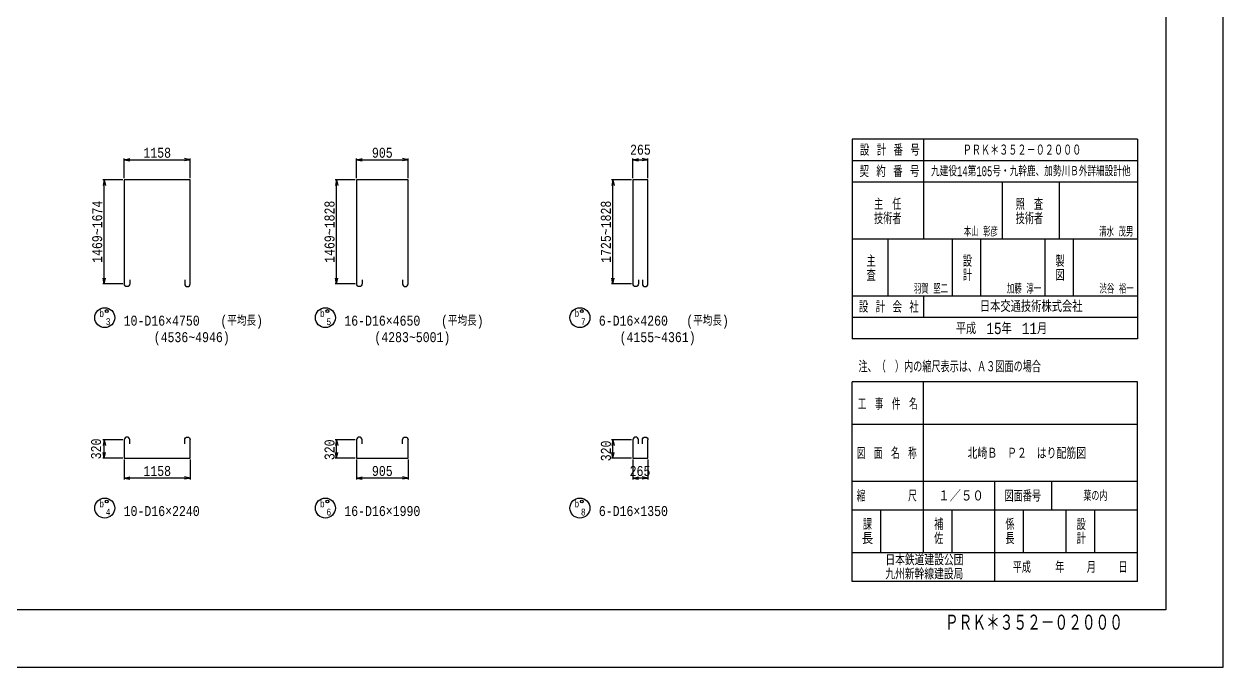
# Model space of a CAD drawing. Extents: x 0 to 42050, y -16055 to 29700.
# Drawn here: x 21025 to 42050, y 0 to 11271 of the extents above; entities that cross this region are included whole.
import ezdxf
from ezdxf.enums import TextEntityAlignment as Align

# ---------------------------------------------------------------- set-up
doc = ezdxf.new("R2010")
doc.units = 0
doc.header["$LTSCALE"] = 300
doc.header["$MEASUREMENT"] = 0
doc.layers.get('0').update_dxf_attribs({"linetype": 'CONTINUOUS'})
doc.layers.get('DEFPOINTS').update_dxf_attribs({"linetype": 'CONTINUOUS'})
for name, color, linetype in [('1002', 1, 'CONTINUOUS'), ('1006', 5, 'CONTINUOUS'), ('6', 7, 'CONTINUOUS'), ('LAYER0015', 7, 'CONTINUOUS'), ('スターラップ', 6, 'CONTINUOUS'), ('引き出し線', 2, 'CONTINUOUS')]:
    doc.layers.add(name, color=color, linetype=linetype)
doc.styles.get("Standard").update_dxf_attribs({"font": 'monotxt.shx', "width": 0.8, "bigfont": 'extfont.shx'})
doc.dimstyles.new('DIMST1_1', dxfattribs={"dimscale": 50, "dimtxt": 4, "dimasz": 2, "dimexe": 0.5, "dimexo": 0.5, "dimgap": 0.09, "dimtad": 0, "dimdec": 0, "dimzin": 0, "dimtxsty": 'STANDARD', "dimblk": 'ARROW_1', "dimblk1": 'ARROW_1', "dimblk2": 'ARROW_1', "dimcen": 1, "dimdle": 3, "dimclrd": 1, "dimclre": 1, "dimclrt": 3, "dimazin": 3, "dimtfac": 1, "dimtdec": 4, "dimtix": 1, "dimtmove": 0, "dimatfit": 3, "dimtvp": 0.7, "dimtolj": 1, "dimtzin": 0})

# ---------------------------------------------------------------- blocks, each defined once
blk = doc.blocks.new('GROUP_1')
at = {"layer": 'LAYER0015', "color": 1, "linetype": 'CONTINUOUS'}
for p, q in [((40050, 27700), (40050, -27700)), ((40050, -27700), (-39050, -27700))]:
    blk.add_line(p, q, dxfattribs=at)
blk = doc.blocks.new('ARROW_1')
at = {"color": 0}
for p, q in [((0, 0), (-1, 0.2)), ((0, 0), (-1, -0.2)), ((-1, 0), (0, 0))]:
    blk.add_line(p, q, dxfattribs=at)
blk = doc.blocks.new('*D77')
at = {"color": 2, "linetype": 'BYBLOCK'}
for p, q in [((26857, 8566), (26857, 8916)), ((26957, 8891), (27660, 8891)), ((27760, 8566), (27760, 8916))]:
    blk.add_line(p, q, dxfattribs=at)
at = {"layer": 'DEFPOINTS', "color": 0, "linetype": 'BYBLOCK'}
for p in [(27760, 8891), (26857, 8541), (27760, 8541)]:
    blk.add_point(p, dxfattribs=at)
at = {"color": 2, "linetype": 'BYBLOCK', "xscale": 100, "yscale": 100, "zscale": 100, "rotation": 180}
blk.add_blockref('ARROW_1', (26857, 8891), dxfattribs=at)
at = {"color": 2, "linetype": 'BYBLOCK', "xscale": 100, "yscale": 100, "zscale": 100}
blk.add_blockref('ARROW_1', (27760, 8891), dxfattribs=at)
at = {"color": 6, "linetype": 'BYBLOCK', "insert": (27308, 9013), "char_height": 175, "attachment_point": 5}
blk.add_mtext('\\A1;905', dxfattribs=at)
blk = doc.blocks.new('*D78')
at = {"color": 2, "linetype": 'BYBLOCK'}
for p, q in [((22783, 8566), (22783, 8916)), ((22883, 8891), (23839, 8891)), ((23939, 8566), (23939, 8916))]:
    blk.add_line(p, q, dxfattribs=at)
at = {"layer": 'DEFPOINTS', "color": 0, "linetype": 'BYBLOCK'}
for p in [(23939, 8891), (22783, 8541), (23939, 8541)]:
    blk.add_point(p, dxfattribs=at)
at = {"color": 2, "linetype": 'BYBLOCK', "xscale": 100, "yscale": 100, "zscale": 100, "rotation": 180}
blk.add_blockref('ARROW_1', (22783, 8891), dxfattribs=at)
at = {"color": 2, "linetype": 'BYBLOCK', "xscale": 100, "yscale": 100, "zscale": 100}
blk.add_blockref('ARROW_1', (23939, 8891), dxfattribs=at)
at = {"color": 6, "linetype": 'BYBLOCK', "insert": (23361, 9013), "char_height": 175, "attachment_point": 5}
blk.add_mtext('\\A1;1158', dxfattribs=at)
blk = doc.blocks.new('*D79')
at = {"color": 2, "linetype": 'BYBLOCK'}
for p, q in [((31702, 8566), (31702, 8916)), ((31802, 8891), (31866, 8891)), ((31966, 8566), (31966, 8916))]:
    blk.add_line(p, q, dxfattribs=at)
at = {"layer": 'DEFPOINTS', "color": 0, "linetype": 'BYBLOCK'}
for p in [(31966, 8891), (31702, 8541), (31966, 8541)]:
    blk.add_point(p, dxfattribs=at)
at = {"color": 2, "linetype": 'BYBLOCK', "xscale": 100, "yscale": 100, "zscale": 100, "rotation": 180}
blk.add_blockref('ARROW_1', (31702, 8891), dxfattribs=at)
at = {"color": 2, "linetype": 'BYBLOCK', "xscale": 100, "yscale": 100, "zscale": 100}
blk.add_blockref('ARROW_1', (31966, 8891), dxfattribs=at)
at = {"color": 6, "linetype": 'BYBLOCK', "insert": (31834, 9067), "char_height": 175, "attachment_point": 5}
blk.add_mtext('\\A1;265', dxfattribs=at)
blk = doc.blocks.new('*D81')
at = {"color": 2, "linetype": 'BYBLOCK'}
for p, q in [((26832, 8541), (26482, 8541)), ((26507, 6817), (26507, 8441)), ((26832, 6717), (26482, 6717))]:
    blk.add_line(p, q, dxfattribs=at)
at = {"layer": 'DEFPOINTS', "color": 0, "linetype": 'BYBLOCK'}
for p in [(26507, 8541), (26857, 8541), (26857, 6717)]:
    blk.add_point(p, dxfattribs=at)
at = {"color": 2, "linetype": 'BYBLOCK', "xscale": 100, "yscale": 100, "zscale": 100}
for p, rotation in [((26507, 8541), 90), ((26507, 6717), 270)]:
    blk.add_blockref('ARROW_1', p, dxfattribs=dict(at, rotation=rotation))
at = {"color": 6, "linetype": 'BYBLOCK', "insert": (26384, 7629), "char_height": 175, "attachment_point": 5, "rotation": 90}
blk.add_mtext('\\A1;1469~1828', dxfattribs=at)
blk = doc.blocks.new('*D82')
at = {"color": 2, "linetype": 'BYBLOCK'}
for p, q in [((22758, 8541), (22408, 8541)), ((22433, 6817), (22433, 8441)), ((22758, 6717), (22408, 6717))]:
    blk.add_line(p, q, dxfattribs=at)
at = {"layer": 'DEFPOINTS', "color": 0, "linetype": 'BYBLOCK'}
for p in [(22433, 8541), (22783, 8541), (22783, 6717)]:
    blk.add_point(p, dxfattribs=at)
at = {"color": 2, "linetype": 'BYBLOCK', "xscale": 100, "yscale": 100, "zscale": 100}
for p, rotation in [((22433, 8541), 90), ((22433, 6717), 270)]:
    blk.add_blockref('ARROW_1', p, dxfattribs=dict(at, rotation=rotation))
at = {"color": 6, "linetype": 'BYBLOCK', "insert": (22310, 7629), "char_height": 175, "attachment_point": 5, "rotation": 90}
blk.add_mtext('\\A1;1469~1674', dxfattribs=at)
blk = doc.blocks.new('*D83')
at = {"color": 2, "linetype": 'BYBLOCK'}
for p, q in [((31677, 8541), (31327, 8541)), ((31352, 6817), (31352, 8441)), ((31677, 6717), (31327, 6717))]:
    blk.add_line(p, q, dxfattribs=at)
at = {"layer": 'DEFPOINTS', "color": 0, "linetype": 'BYBLOCK'}
for p in [(31352, 8541), (31702, 8541), (31702, 6717)]:
    blk.add_point(p, dxfattribs=at)
at = {"color": 2, "linetype": 'BYBLOCK', "xscale": 100, "yscale": 100, "zscale": 100}
for p, rotation in [((31352, 8541), 90), ((31352, 6717), 270)]:
    blk.add_blockref('ARROW_1', p, dxfattribs=dict(at, rotation=rotation))
at = {"color": 6, "linetype": 'BYBLOCK', "insert": (31230, 7629), "char_height": 175, "attachment_point": 5, "rotation": 90}
blk.add_mtext('\\A1;1725~1828', dxfattribs=at)
blk = doc.blocks.new('*D85')
at = {"color": 2, "linetype": 'BYBLOCK'}
for p, q in [((22758, 3365), (22408, 3365)), ((22433, 3145), (22433, 3265)), ((22758, 3045), (22408, 3045))]:
    blk.add_line(p, q, dxfattribs=at)
at = {"layer": 'DEFPOINTS', "color": 0, "linetype": 'BYBLOCK'}
for p in [(22433, 3365), (22783, 3365), (22783, 3045)]:
    blk.add_point(p, dxfattribs=at)
at = {"color": 2, "linetype": 'BYBLOCK', "xscale": 100, "yscale": 100, "zscale": 100}
for p, rotation in [((22433, 3365), 90), ((22433, 3045), 270)]:
    blk.add_blockref('ARROW_1', p, dxfattribs=dict(at, rotation=rotation))
at = {"color": 6, "linetype": 'BYBLOCK', "insert": (22310, 3190), "char_height": 175, "attachment_point": 5, "rotation": 90}
blk.add_mtext('\\A1;320', dxfattribs=at)
blk = doc.blocks.new('*D86')
at = {"color": 2, "linetype": 'BYBLOCK'}
for p, q in [((26832, 3365), (26482, 3365)), ((26507, 3145), (26507, 3265)), ((26832, 3045), (26482, 3045))]:
    blk.add_line(p, q, dxfattribs=at)
at = {"layer": 'DEFPOINTS', "color": 0, "linetype": 'BYBLOCK'}
for p in [(26507, 3365), (26857, 3365), (26857, 3045)]:
    blk.add_point(p, dxfattribs=at)
at = {"color": 2, "linetype": 'BYBLOCK', "xscale": 100, "yscale": 100, "zscale": 100}
for p, rotation in [((26507, 3365), 90), ((26507, 3045), 270)]:
    blk.add_blockref('ARROW_1', p, dxfattribs=dict(at, rotation=rotation))
at = {"color": 6, "linetype": 'BYBLOCK', "insert": (26364, 3205), "char_height": 175, "attachment_point": 5, "rotation": 90}
blk.add_mtext('\\A1;320', dxfattribs=at)
blk = doc.blocks.new('*D87')
at = {"color": 2, "linetype": 'BYBLOCK'}
for p, q in [((31677, 3365), (31327, 3365)), ((31352, 3145), (31352, 3265)), ((31677, 3045), (31327, 3045))]:
    blk.add_line(p, q, dxfattribs=at)
at = {"layer": 'DEFPOINTS', "color": 0, "linetype": 'BYBLOCK'}
for p in [(31352, 3365), (31702, 3365), (31702, 3045)]:
    blk.add_point(p, dxfattribs=at)
at = {"color": 2, "linetype": 'BYBLOCK', "xscale": 100, "yscale": 100, "zscale": 100}
for p, rotation in [((31352, 3365), 90), ((31352, 3045), 270)]:
    blk.add_blockref('ARROW_1', p, dxfattribs=dict(at, rotation=rotation))
at = {"color": 6, "linetype": 'BYBLOCK', "insert": (31230, 3170), "char_height": 175, "attachment_point": 5, "rotation": 90}
blk.add_mtext('\\A1;320', dxfattribs=at)
blk = doc.blocks.new('*D89')
at = {"color": 2, "linetype": 'BYBLOCK'}
for p, q in [((26857, 3638), (26857, 3288)), ((27760, 3638), (27760, 3288)), ((27660, 3313), (26957, 3313))]:
    blk.add_line(p, q, dxfattribs=at)
at = {"layer": 'DEFPOINTS', "color": 0, "linetype": 'BYBLOCK'}
for p in [(26857, 3663), (27760, 3663), (26857, 3313)]:
    blk.add_point(p, dxfattribs=at)
at = {"color": 2, "linetype": 'BYBLOCK', "xscale": 100, "yscale": 100, "zscale": 100, "rotation": 180}
blk.add_blockref('ARROW_1', (26857, 3313), dxfattribs=at)
at = {"color": 2, "linetype": 'BYBLOCK', "xscale": 100, "yscale": 100, "zscale": 100}
blk.add_blockref('ARROW_1', (27760, 3313), dxfattribs=at)
at = {"color": 6, "linetype": 'BYBLOCK', "insert": (27308, 3435), "char_height": 175, "attachment_point": 5}
blk.add_mtext('\\A1;905', dxfattribs=at)
blk = doc.blocks.new('*D90')
at = {"color": 2, "linetype": 'BYBLOCK'}
for p, q in [((22783, 3638), (22783, 3288)), ((23939, 3638), (23939, 3288)), ((23839, 3313), (22883, 3313))]:
    blk.add_line(p, q, dxfattribs=at)
at = {"layer": 'DEFPOINTS', "color": 0, "linetype": 'BYBLOCK'}
for p in [(22783, 3663), (23939, 3663), (22783, 3313)]:
    blk.add_point(p, dxfattribs=at)
at = {"color": 2, "linetype": 'BYBLOCK', "xscale": 100, "yscale": 100, "zscale": 100, "rotation": 180}
blk.add_blockref('ARROW_1', (22783, 3313), dxfattribs=at)
at = {"color": 2, "linetype": 'BYBLOCK', "xscale": 100, "yscale": 100, "zscale": 100}
blk.add_blockref('ARROW_1', (23939, 3313), dxfattribs=at)
at = {"color": 6, "linetype": 'BYBLOCK', "insert": (23361, 3435), "char_height": 175, "attachment_point": 5}
blk.add_mtext('\\A1;1158', dxfattribs=at)
blk = doc.blocks.new('*D91')
at = {"color": 2, "linetype": 'BYBLOCK'}
for p, q in [((31702, 3638), (31702, 3288)), ((31966, 3638), (31966, 3288)), ((31866, 3313), (31802, 3313))]:
    blk.add_line(p, q, dxfattribs=at)
at = {"layer": 'DEFPOINTS', "color": 0, "linetype": 'BYBLOCK'}
for p in [(31702, 3663), (31966, 3663), (31702, 3313)]:
    blk.add_point(p, dxfattribs=at)
at = {"color": 2, "linetype": 'BYBLOCK', "xscale": 100, "yscale": 100, "zscale": 100, "rotation": 180}
blk.add_blockref('ARROW_1', (31702, 3313), dxfattribs=at)
at = {"color": 2, "linetype": 'BYBLOCK', "xscale": 100, "yscale": 100, "zscale": 100}
blk.add_blockref('ARROW_1', (31966, 3313), dxfattribs=at)
at = {"color": 6, "linetype": 'BYBLOCK', "insert": (31827, 3435), "char_height": 175, "attachment_point": 5}
blk.add_mtext('\\A1;265', dxfattribs=at)

msp = doc.modelspace()

# ---------------------------------------------------------------- linework, layer by layer
at = {"layer": '1006', "color": 5, "linetype": 'CONTINUOUS'}
msp.add_lwpolyline([(0, 0), (42050, 0), (42050, 29700), (0, 29700), (0, 0)], dxfattribs=at)
at = {"layer": '6', "color": 2, "linetype": 'CONTINUOUS'}
for centre in [(22441, 6123.6), (26310, 6123.6), (30772.9, 6123.6), (22441, 2786.3), (26310, 2786.3), (30772.9, 2786.3)]:
    msp.add_circle(centre, 175, dxfattribs=at)
at = {"layer": 'LAYER0015', "color": 4, "linetype": 'CONTINUOUS'}
for p, q in [((40550, 9250), (35550, 9250)), ((35550, 9250), (35550, 5750)), ((40550, 9250), (40550, 5750)), ((40550, 5750), (35550, 5750)), ((40550, 5000), (35550, 5000)), ((35550, 1500), (35550, 5000)), ((40550, 1500), (40550, 5000)), ((40550, 1500), (35550, 1500))]:
    msp.add_line(p, q, dxfattribs=at)
at = {"layer": 'LAYER0015', "color": 7, "linetype": 'CONTINUOUS'}
for p, q in [((36800, 9250), (36800, 7500)), ((40550, 8875), (35550, 8875)), ((40550, 8500), (35550, 8500)), ((38175, 8500), (38175, 7500)), ((39175, 8500), (39175, 7500)), ((40550, 7500), (35550, 7500)), ((36175, 7500), (36175, 6500)), ((36175, 7500), (36175, 6500)), ((37300, 7500), (37300, 6500)), ((37300, 7500), (37300, 6500)), ((37800, 7500), (37800, 6500)), ((37800, 7500), (37800, 6500)), ((38925, 7500), (38925, 6500)), ((38925, 7500), (38925, 6500)), ((39425, 7500), (39425, 6500)), ((39425, 7500), (39425, 6500)), ((40550, 6500), (35550, 6500)), ((36800, 6500), (36800, 6125)), ((40550, 6125), (35550, 6125)), ((36800, 2750), (36800, 5000)), ((40550, 4250), (35550, 4250)), ((40550, 3250), (35550, 3250)), ((38050, 2750), (38050, 3250)), ((39050, 2750), (39050, 3250)), ((40550, 2750), (35550, 2750)), ((36050, 2000), (36050, 2750)), ((36800, 2000), (36800, 2750)), ((37300, 2000), (37300, 2750)), ((38050, 1500), (38050, 2750)), ((38550, 2000), (38550, 2750)), ((39300, 2000), (39300, 2750)), ((39800, 2000), (39800, 2750)), ((40550, 2000), (35550, 2000))]:
    msp.add_line(p, q, dxfattribs=at)
at = {"layer": 'スターラップ', "color": 6}
for points in [[(23939.2, 8540.6), (22782.5, 8540.6), (22782.5, 6716.9)], [(23939.2, 6716.9), (23939.2, 8540.6)], [(27760.1, 6716.9), (27760.1, 8540.6), (26856.8, 8540.6)], [(26856.8, 8540.6), (26856.8, 6716.9)], [(31965.7, 6716.9), (31965.7, 8540.6), (31702.4, 8540.6)], [(31702.4, 8540.6), (31702.4, 6716.9)], [(22782.5, 3982.6), (22782.5, 3662.6), (23939.2, 3662.6), (23939.2, 3982.6)], [(26856.8, 3982.6), (26856.8, 3662.6), (27760.1, 3662.6), (27760.1, 3982.6)], [(31702.4, 3982.6), (31702.4, 3662.6), (31965.7, 3662.6), (31965.7, 3982.6)]]:
    msp.add_lwpolyline(points, dxfattribs=at)
for points in [[(22878.5, 6785.9), (22878.5, 6716.9, -1), (22782.5, 6716.9, -1)], [(23843.2, 6785.9), (23843.2, 6716.9, 1), (23939.2, 6716.9, 1)], [(26952.8, 6785.9), (26952.8, 6716.9, -1), (26856.8, 6716.9, -1)], [(27664.1, 6785.9), (27664.1, 6716.9, 1), (27760.1, 6716.9, 1)], [(31798.4, 6785.9), (31798.4, 6716.9, -1), (31702.4, 6716.9, -1)], [(31869.7, 6785.9), (31869.7, 6716.9, 1), (31965.7, 6716.9, 1)], [(22878.5, 3913.6), (22878.5, 3982.6, 1), (22782.5, 3982.6, 1)], [(23843.2, 3913.6), (23843.2, 3982.6, -1), (23939.2, 3982.6, -1)], [(26952.8, 3913.6), (26952.8, 3982.6, 1), (26856.8, 3982.6, 1)], [(27664.1, 3913.6), (27664.1, 3982.6, -1), (27760.1, 3982.6, -1)], [(31798.4, 3913.6), (31798.4, 3982.6, 1), (31702.4, 3982.6, 1)], [(31869.7, 3913.6), (31869.7, 3982.6, -1), (31965.7, 3982.6, -1)]]:
    msp.add_lwpolyline(points, format="xyb", dxfattribs=at)
at = {"layer": '引き出し線', "color": 6, "linetype": 'CONTINUOUS'}
for centre in [(22475.6, 6238.9), (26344.6, 6238.9), (30807.5, 6238.9), (22475.6, 2901.6), (26344.6, 2901.6), (30807.5, 2901.6)]:
    msp.add_circle(centre, 25, dxfattribs=at)

# ---------------------------------------------------------------- block references
at = {"linetype": 'CONTINUOUS', "xscale": 0.5, "yscale": 0.5, "zscale": 0.5}
msp.add_blockref('GROUP_1', (21025, 14850), dxfattribs=at)

# ---------------------------------------------------------------- texts
at = {"layer": '6', "color": 6, "linetype": 'CONTINUOUS', "width": 0.8}
for s, height, p in [('b', 120, (22346.2, 6137.2)), ('10-D16×4750', 175, (22773, 5983.6)), ('(平均長)', 175, (24468.7, 5983.6)), ('b', 120, (26215.2, 6137.2)), ('16-D16×4650', 175, (26642, 5983.6)), ('(平均長)', 175, (28337.7, 5983.6)), ('b', 120, (30678.1, 6137.2)), ('6-D16×4260', 175, (31104.9, 5983.6)), ('(平均長)', 175, (32638.3, 5983.6)), ('(4536~4946)', 175, (23299.7, 5694.3)), ('(4283~5001)', 175, (27168.7, 5694.3)), ('(4155~4361)', 175, (31469.3, 5694.3)), ('b', 120, (22346.2, 2799.9)), ('10-D16×2240', 175, (22773, 2646.3)), ('b', 120, (26215.2, 2799.9)), ('16-D16×1990', 175, (26642, 2646.3)), ('b', 120, (30678.1, 2799.9)), ('6-D16×1350', 175, (31104.9, 2646.3))]:
    msp.add_text(s, height=height, dxfattribs=at).set_placement(p)
at = {"layer": 'LAYER0015', "color": 6}
for s, height, width, p, p2 in [('設 計 番 号', 200, 0.828947, (35683.3, 8962.5), (36733.3, 8962.5)), ('ＰＲＫ＊３５２－０２０００', 200, 0.687225, (37485.6, 8962.5), (39565.6, 8962.5)), ('契 約 番 号', 200, 0.828947, (35676.2, 8587.5), (36726.2, 8587.5)), ('九建役14第105号・九幹鹿、加勢川Ｂ外詳細設計他', 175, 0.696056, (36930.3, 8603.6), (40430.3, 8603.6)), ('主\u3000任', 200, 0.72, (35930.7, 8012.5), (36410.7, 8012.5)), ('照\u3000査', 200, 0.72, (38414.2, 8012.5), (38894.2, 8012.5)), ('技術者', 200, 0.72, (35930.7, 7762.5), (36410.7, 7762.5)), ('技術者', 200, 0.72, (38414.2, 7762.5), (38894.2, 7762.5)), ('本山 彰彦', 150, 0.779221, (37502.7, 7547.9), (38102.7, 7547.9)), ('清水 茂男', 150, 0.789474, (39877.7, 7547.9), (40477.7, 7547.9)), ('主', 200, 0.857143, (35799.9, 7015.7), (35959.9, 7015.7)), ('設', 200, 0.857143, (37487.4, 7015.7), (37647.4, 7015.7)), ('製', 200, 0.857143, (39112.4, 7015.7), (39272.4, 7015.7)), ('査', 200, 0.857143, (35799.9, 6769), (35959.9, 6769)), ('計', 200, 0.857143, (37487.4, 6769), (37647.4, 6769)), ('図', 200, 0.923077, (39112.4, 6769), (39272.4, 6769)), ('羽賀 堅二', 150, 0.779221, (36627.7, 6547.9), (37227.7, 6547.9)), ('加藤 淳一', 150, 0.779221, (38261.1, 6547.9), (38861.1, 6547.9)), ('渋谷 裕一', 150, 0.789474, (39883.6, 6547.9), (40483.6, 6547.9)), ('設 計 会 社', 200, 0.828947, (35664.9, 6212.5), (36714.9, 6212.5)), ('日本交通技術株式会社', 200, 0.767045, (37786.3, 6222.4), (39586.3, 6222.4)), ('平成\u300015年\u300011月', 200, 0.740741, (37367, 5835.5), (38967, 5835.5)), ('注、（\u3000）内の縮尺表示は、Ａ３図面の場合', 200, 0.674157, (35657.2, 5165.6), (38857.2, 5165.6)), ('工\u3000事\u3000件\u3000名', 200, 0.650826, (35645, 4510.8), (36695, 4510.8)), ('図\u3000面\u3000名\u3000称', 200, 0.645492, (35628.6, 3648), (36678.6, 3648)), ('北崎Ｂ\u3000Ｐ２\u3000はり配筋図', 200, 0.739336, (37570.1, 3648), (39650.1, 3648)), ('縮\u3000\u3000\u3000\u3000\u3000尺', 200, 0.645492, (35628.6, 2900), (36678.6, 2900)), ('１／５０', 200, 0.923077, (37055.3, 2900), (37855.3, 2900)), ('図面番号', 200, 0.705882, (38218.2, 2900), (38858.2, 2900)), ('葉の内', 175, 0.734694, (39601.8, 2912.5), (40021.8, 2912.5)), ('課', 200, 0.857143, (35734.1, 2401.3), (35894.1, 2401.3)), ('補', 200, 0.857143, (36984.1, 2401.3), (37144.1, 2401.3)), ('係', 200, 0.857143, (38234.1, 2401.3), (38394.1, 2401.3)), ('設', 200, 0.857143, (39484.1, 2401.3), (39644.1, 2401.3)), ('長', 200, 1.071429, (35714.1, 2154.6), (35914.1, 2154.6)), ('佐', 200, 0.857143, (36984.1, 2154.6), (37144.1, 2154.6)), ('長', 200, 0.857143, (38234.1, 2154.6), (38394.1, 2154.6)), ('計', 200, 0.857143, (39484.1, 2154.6), (39644.1, 2154.6)), ('日本鉄道建設公団', 190, 0.776978, (36130.2, 1782.7), (37498.2, 1782.7)), ('九州新幹線建設局', 190, 0.771429, (36128.7, 1536.5), (37496.7, 1536.5)), ('平成', 200, 0.75, (38362, 1650), (38682, 1650)), ('年', 200, 0.857143, (39106.8, 1650), (39266.8, 1650))]:
    msp.add_text(s, height=height, dxfattribs=dict(at, width=width)).set_placement(p, p2, align=Align.FIT)
for s, p, p2 in [('月', (39661.8, 1650), (39821.8, 1650)), ('日', (40216.8, 1650), (40376.8, 1650))]:
    msp.add_text(s, height=200, dxfattribs=at).set_placement(p, p2, align=Align.FIT)
at = {"layer": 'LAYER0015', "color": 4, "width": 0.687225}
msp.add_text('ＰＲＫ＊３５２－０２０００', height=300, dxfattribs=at).set_placement((37175, 625), (40295, 625), align=Align.FIT)
at = {"layer": '引き出し線', "color": 6, "linetype": 'CONTINUOUS', "width": 0.8}
for s, p in [('3', (22542.3, 5993.4)), ('5', (26411.3, 5993.4)), ('7', (30874.2, 5993.4)), ('4', (22542.3, 2656.2)), ('6', (26411.3, 2656.2)), ('8', (30874.2, 2656.2))]:
    msp.add_text(s, height=120, dxfattribs=at).set_placement(p, align=Align.RIGHT)

# ---------------------------------------------------------------- dimensions: what is measured, and where the dimension line sits
at = {"layer": '1002', "color": 6}
for p1, p2, text, picture, middle in [((22782.5, 8540.6), (23939.2, 8540.6), '1158', '*D78', (23360.9, 9013.1)), ((26856.8, 8540.6), (27760.1, 8540.6), '905', '*D77', (27308.4, 9013.1)), ((22782.5, 6716.9), (22782.5, 8540.6), '1469~1674', '*D82', (22310, 7628.7)), ((26856.8, 6716.9), (26856.8, 8540.6), '1469~1828', '*D81', (26384.3, 7628.7)), ((31702.4, 6716.9), (31702.4, 8540.6), '1725~1828', '*D83', (31229.9, 7628.7)), ((23939.2, 3662.6), (22782.5, 3662.6), '1158', '*D90', (23360.9, 3435.1)), ((27760.1, 3662.6), (26856.8, 3662.6), '905', '*D89', (27308.4, 3435.1))]:
    dim = msp.add_aligned_dim(p1=p1, p2=p2, distance=350, text=text, dimstyle='DIMST1_1', override={"dimtxt": 3.5, "dimsah": 1, "dimclrd": 2, "dimclre": 2, "dimclrt": 6}, dxfattribs=at)
    dim.commit()
    dim.dimension.update_dxf_attribs({"geometry": picture, "text_midpoint": middle})
for base, p1, p2, angle, picture, middle in [((31965.7, 8890.6), (31702.4, 8540.6), (31965.7, 8540.6), 0, '*D79', (31834.1, 9066.5)), ((31702.4, 3312.6), (31965.7, 3662.6), (31702.4, 3662.6), 180, '*D91', (31826.8, 3435.1))]:
    dim = msp.add_linear_dim(base=base, p1=p1, p2=p2, angle=angle, text='265', dimstyle='DIMST1_1', override={"dimtxt": 3.5, "dimsah": 1, "dimclrd": 2, "dimclre": 2, "dimclrt": 6}, dxfattribs=at)
    dim.commit()
    dim.dimension.update_dxf_attribs({"geometry": picture, "text_midpoint": middle, "dimtype": 161})
for base, p1, p2, picture, middle, set_off in [((22432.5, 3982.6), (22782.5, 3662.6), (22782.5, 3982.6), '*D86', (22289.7, 3822.6), (-4074.2, 617.9)), ((26506.8, 3982.6), (26856.8, 3662.6), (26856.8, 3982.6), '*D85', (26384.3, 3808.3), (4074.2, 617.9)), ((31352.4, 3982.6), (31702.4, 3662.6), (31702.4, 3982.6), '*D87', (31229.9, 3787.9), (0, 617.9))]:
    dim = msp.add_linear_dim(base=base, p1=p1, p2=p2, angle=90, dimstyle='DIMST1_1', override={"dimtxt": 3.5, "dimsah": 1, "dimclrd": 2, "dimclre": 2, "dimclrt": 6}, dxfattribs=at)
    dim.commit()
    dim.dimension.update_dxf_attribs({"geometry": picture, "text_midpoint": middle, "dimtype": 161, "insert": set_off})

doc.saveas('drawing.dxf')
